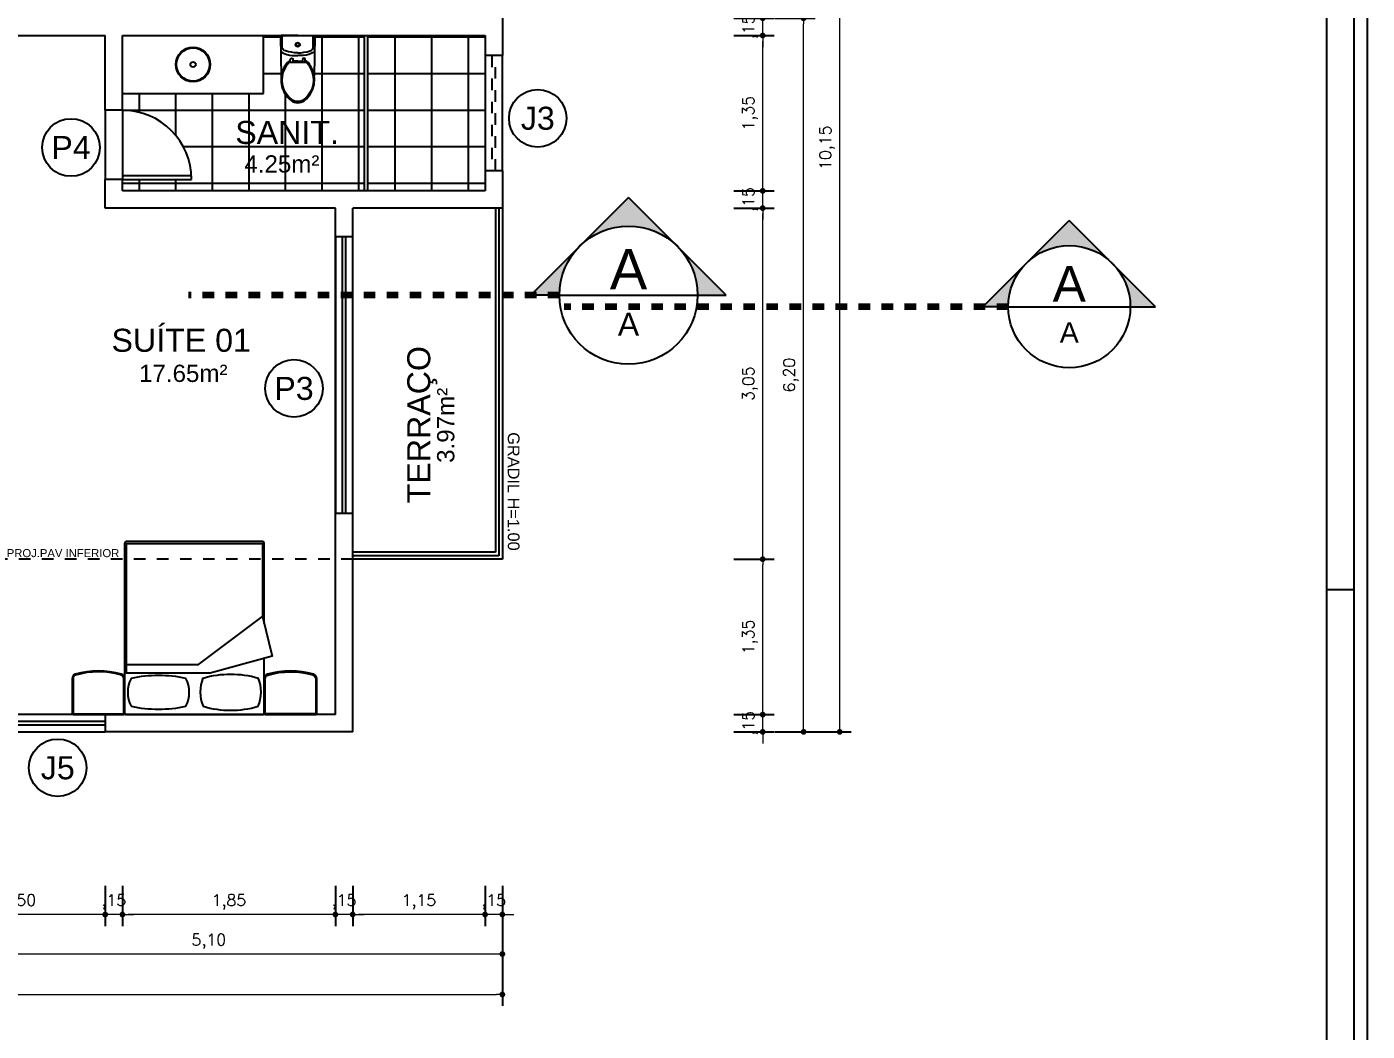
# Model space of a CAD drawing. Header units: metres. Extents: x 6 to 129, y -48 to 19.
# Drawn here: x 22.73 to 34.37, y -18.38 to -9.66 of the extents above; entities that cross this region are included whole.
import ezdxf
from ezdxf.enums import TextEntityAlignment as Align

# ---------------------------------------------------------------- set-up
doc = ezdxf.new("R2010")
doc.units = ezdxf.units.M
doc.header["$LTSCALE"] = 0.00025
for name, pattern in [('DIVIDE', [31.75, 12.7, -6.35, 0, -6.35, 0, -6.35]), ('DIVIDEX2', [63.5, 25.4, -12.7, 0, -12.7, 0, -12.7]), ('HIDDEN', [9.525, 6.35, -3.175])]:
    doc.linetypes.add(name, pattern=pattern)
doc.layers.add('0_MRG_AUX', color=7, linetype='Continuous', true_color=0xecbcd1)
for name, color, linetype in [('ARQ_ALV CT', 5, 'Continuous'), ('ARQ_ALV VS', 2, 'Continuous'), ('ARQ_ESQ CT', 30, 'Continuous'), ('ARQ_MOB 01', 1, 'Continuous'), ('ARQ_PISO', 1, 'Continuous'), ('ARQ_PROJ INF', 1, 'HIDDEN'), ('ARQ_PROJ SUP', 1, 'DIVIDE'), ('ARQ_SAN 01', 1, 'Continuous'), ('ARQ_SAN 02', 2, 'Continuous'), ('ARQ_SIMB 01', 1, 'Continuous'), ('ARQ_TXT 02', 2, 'Continuous'), ('MRG_EXTERNA', 1, 'Continuous'), ('MRG_INTERNA', 2, 'Continuous'), ('SIMB_01', 1, 'Continuous'), ('SIMB_02', 2, 'Continuous'), ('SIMB_PREENCHIMENTO', 253, 'Continuous'), ('SIMB_TXT', 1, 'Continuous')]:
    doc.layers.add(name, color=color, linetype=linetype)
doc.layers.add('ARQ_COTA_AZUL', color=5, linetype='Continuous', lineweight=20, true_color=0x0000ff)
doc.layers.add('SIMB_LCT', color=252, linetype='DIVIDEX2', lineweight=100)
doc.styles.add('Annot_2.0mm', font='arial.ttf', dxfattribs={"height": 2})
doc.styles.add('ROMANS', font='romans')
doc.styles.add('SIMB', font='arial.ttf')
doc.dimstyles.new('FF-01', dxfattribs={"dimscale": 100, "dimtxt": 0.002, "dimasz": 0.001, "dimexe": 0.002, "dimexo": 0.002, "dimgap": 0.001, "dimtad": 1, "dimzin": 4, "dimtxsty": 'ROMANS', "dimblk": 'DOT', "dimcen": 0.002, "dimclrd": 256, "dimclre": 256, "dimclrt": 1, "dimadec": 0, "dimazin": 0, "dimtfac": 0.09, "dimtix": 1, "dimtmove": 2, "dimatfit": 0, "dimldrblk": 'DOT', "dimfxl": 0.005, "dimfxlon": 1, "dimtolj": 1, "dimtzin": 4, "dimlwd": -1, "dimarcsym": 0})

# ---------------------------------------------------------------- blocks, each defined once
blk = doc.blocks.new('COD_ESQ')
at = {"layer": 'SIMB_02'}
blk.add_circle((0, 0), 2.5, dxfattribs=at)
at = {"layer": 'SIMB_TXT', "style": 'SIMB'}
blk.add_attdef('CDESQ', text='', height=2, dxfattribs=at).set_placement((0, 0), align=Align.MIDDLE_CENTER)
blk = doc.blocks.new('FORMATO_A0mmD')
at = {"layer": '0_MRG_AUX'}
blk.add_lwpolyline([(0.01, 851), (0.01, -0.01), (-1199, -0.01), (-1199, 851)], close=True, dxfattribs=at)
at = {"layer": 'MRG_EXTERNA'}
blk.add_lwpolyline([(-5, 846), (-5, 5), (-1194, 5), (-1194, 846)], close=True, dxfattribs=at)
at = {"layer": 'MRG_INTERNA'}
for p, q in [((-15, 15), (-15, 836)), ((-5, 302), (-15, 302))]:
    blk.add_line(p, q, dxfattribs=at)
blk = doc.blocks.new('_Dot')
at = {"color": 0, "linetype": 'ByBlock', "lineweight": -2}
blk.add_line((-0.5, 0), (-1, 0), dxfattribs=at)
at = {"color": 0, "linetype": 'ByBlock', "const_width": 0.5}
blk.add_lwpolyline([(-0.25, 0, 1), (0.25, 0, 1)], format="xyb", close=True, dxfattribs=at)
blk = doc.blocks.new('*D117')
at = {"layer": 'ARQ_COTA_AZUL', "lineweight": -2, "transparency": 16777216}
for p, q in [((12.759, -17.815), (12.759, -18.165)), ((26.859, -17.815), (26.859, -18.165))]:
    blk.add_line(p, q, dxfattribs=at)
at = {"layer": 'ARQ_COTA_AZUL', "transparency": 16777216}
blk.add_line((12.809, -18.065), (26.809, -18.065), dxfattribs=at)
at = {"layer": 'ARQ_COTA_AZUL', "transparency": 16777216, "xscale": 0.05, "yscale": 0.05, "zscale": 0.05, "rotation": 180}
blk.add_blockref('_Dot', (12.759, -18.065), dxfattribs=at)
at = {"layer": 'ARQ_COTA_AZUL', "transparency": 16777216, "xscale": 0.05, "yscale": 0.05, "zscale": 0.05}
blk.add_blockref('_Dot', (26.859, -18.065), dxfattribs=at)
at = {"layer": 'ARQ_COTA_AZUL', "color": 1, "transparency": 16777216, "insert": (19.809, -17.955), "char_height": 0.1, "attachment_point": 5, "style": 'ROMANS'}
blk.add_mtext('\\A1;14,10', dxfattribs=at)
blk = doc.blocks.new('*D118')
at = {"layer": 'ARQ_COTA_AZUL', "lineweight": -2, "transparency": 16777216}
for p, q in [((21.759, -17.464), (21.759, -17.814)), ((26.859, -17.464), (26.859, -17.814))]:
    blk.add_line(p, q, dxfattribs=at)
at = {"layer": 'ARQ_COTA_AZUL', "transparency": 16777216}
blk.add_line((26.809, -17.714), (21.809, -17.714), dxfattribs=at)
at = {"layer": 'ARQ_COTA_AZUL', "transparency": 16777216, "xscale": 0.05, "yscale": 0.05, "zscale": 0.05, "rotation": 180}
blk.add_blockref('_Dot', (21.759, -17.714), dxfattribs=at)
at = {"layer": 'ARQ_COTA_AZUL', "transparency": 16777216, "xscale": 0.05, "yscale": 0.05, "zscale": 0.05}
blk.add_blockref('_Dot', (26.859, -17.714), dxfattribs=at)
at = {"layer": 'ARQ_COTA_AZUL', "color": 1, "transparency": 16777216, "insert": (24.309, -17.605), "char_height": 0.1, "attachment_point": 5, "style": 'ROMANS'}
blk.add_mtext('\\A1;5,10', dxfattribs=at)
blk = doc.blocks.new('*D122')
at = {"layer": 'ARQ_COTA_AZUL', "lineweight": -2, "transparency": 16777216}
for p, q in [((26.709, -17.121), (26.709, -17.471)), ((26.859, -17.121), (26.859, -17.471))]:
    blk.add_line(p, q, dxfattribs=at)
at = {"layer": 'ARQ_COTA_AZUL', "transparency": 16777216}
for p, q in [((26.659, -17.371), (26.609, -17.371)), ((26.859, -17.371), (26.709, -17.371)), ((26.909, -17.371), (26.959, -17.371))]:
    blk.add_line(p, q, dxfattribs=at)
at = {"layer": 'ARQ_COTA_AZUL', "transparency": 16777216, "xscale": 0.05, "yscale": 0.05, "zscale": 0.05}
blk.add_blockref('_Dot', (26.709, -17.371), dxfattribs=at)
at = {"layer": 'ARQ_COTA_AZUL', "transparency": 16777216, "xscale": 0.05, "yscale": 0.05, "zscale": 0.05, "rotation": 180}
blk.add_blockref('_Dot', (26.859, -17.371), dxfattribs=at)
at = {"layer": 'ARQ_COTA_AZUL', "color": 1, "transparency": 16777216, "insert": (26.784, -17.261), "char_height": 0.1, "attachment_point": 5, "style": 'ROMANS'}
blk.add_mtext('\\A1;,15', dxfattribs=at)
blk = doc.blocks.new('*D123')
at = {"layer": 'ARQ_COTA_AZUL', "lineweight": -2, "transparency": 16777216}
for p, q in [((25.559, -17.121), (25.559, -17.471)), ((26.709, -17.121), (26.709, -17.471))]:
    blk.add_line(p, q, dxfattribs=at)
at = {"layer": 'ARQ_COTA_AZUL', "transparency": 16777216}
blk.add_line((26.659, -17.371), (25.609, -17.371), dxfattribs=at)
at = {"layer": 'ARQ_COTA_AZUL', "transparency": 16777216, "xscale": 0.05, "yscale": 0.05, "zscale": 0.05, "rotation": 180}
blk.add_blockref('_Dot', (25.559, -17.371), dxfattribs=at)
at = {"layer": 'ARQ_COTA_AZUL', "transparency": 16777216, "xscale": 0.05, "yscale": 0.05, "zscale": 0.05}
blk.add_blockref('_Dot', (26.709, -17.371), dxfattribs=at)
at = {"layer": 'ARQ_COTA_AZUL', "color": 1, "transparency": 16777216, "insert": (26.134, -17.261), "char_height": 0.1, "attachment_point": 5, "style": 'ROMANS'}
blk.add_mtext('\\A1;1,15', dxfattribs=at)
blk = doc.blocks.new('*D124')
at = {"layer": 'ARQ_COTA_AZUL', "lineweight": -2, "transparency": 16777216}
for p, q in [((25.409, -17.121), (25.409, -17.471)), ((25.559, -17.121), (25.559, -17.471))]:
    blk.add_line(p, q, dxfattribs=at)
at = {"layer": 'ARQ_COTA_AZUL', "transparency": 16777216}
for p, q in [((25.359, -17.371), (25.309, -17.371)), ((25.559, -17.371), (25.409, -17.371)), ((25.609, -17.371), (25.659, -17.371))]:
    blk.add_line(p, q, dxfattribs=at)
at = {"layer": 'ARQ_COTA_AZUL', "transparency": 16777216, "xscale": 0.05, "yscale": 0.05, "zscale": 0.05}
blk.add_blockref('_Dot', (25.409, -17.371), dxfattribs=at)
at = {"layer": 'ARQ_COTA_AZUL', "transparency": 16777216, "xscale": 0.05, "yscale": 0.05, "zscale": 0.05, "rotation": 180}
blk.add_blockref('_Dot', (25.559, -17.371), dxfattribs=at)
at = {"layer": 'ARQ_COTA_AZUL', "color": 1, "transparency": 16777216, "insert": (25.484, -17.261), "char_height": 0.1, "attachment_point": 5, "style": 'ROMANS'}
blk.add_mtext('\\A1;,15', dxfattribs=at)
blk = doc.blocks.new('*D125')
at = {"layer": 'ARQ_COTA_AZUL', "lineweight": -2, "transparency": 16777216}
for p, q in [((23.559, -17.121), (23.559, -17.471)), ((25.409, -17.121), (25.409, -17.471))]:
    blk.add_line(p, q, dxfattribs=at)
at = {"layer": 'ARQ_COTA_AZUL', "transparency": 16777216}
blk.add_line((25.359, -17.371), (23.609, -17.371), dxfattribs=at)
at = {"layer": 'ARQ_COTA_AZUL', "transparency": 16777216, "xscale": 0.05, "yscale": 0.05, "zscale": 0.05, "rotation": 180}
blk.add_blockref('_Dot', (23.559, -17.371), dxfattribs=at)
at = {"layer": 'ARQ_COTA_AZUL', "transparency": 16777216, "xscale": 0.05, "yscale": 0.05, "zscale": 0.05}
blk.add_blockref('_Dot', (25.409, -17.371), dxfattribs=at)
at = {"layer": 'ARQ_COTA_AZUL', "color": 1, "transparency": 16777216, "insert": (24.484, -17.261), "char_height": 0.1, "attachment_point": 5, "style": 'ROMANS'}
blk.add_mtext('\\A1;1,85', dxfattribs=at)
blk = doc.blocks.new('*D126')
at = {"layer": 'ARQ_COTA_AZUL', "lineweight": -2, "transparency": 16777216}
for p, q in [((23.409, -17.121), (23.409, -17.471)), ((23.559, -17.121), (23.559, -17.471))]:
    blk.add_line(p, q, dxfattribs=at)
at = {"layer": 'ARQ_COTA_AZUL', "transparency": 16777216}
for p, q in [((23.359, -17.371), (23.309, -17.371)), ((23.559, -17.371), (23.409, -17.371)), ((23.609, -17.371), (23.659, -17.371))]:
    blk.add_line(p, q, dxfattribs=at)
at = {"layer": 'ARQ_COTA_AZUL', "transparency": 16777216, "xscale": 0.05, "yscale": 0.05, "zscale": 0.05}
blk.add_blockref('_Dot', (23.409, -17.371), dxfattribs=at)
at = {"layer": 'ARQ_COTA_AZUL', "transparency": 16777216, "xscale": 0.05, "yscale": 0.05, "zscale": 0.05, "rotation": 180}
blk.add_blockref('_Dot', (23.559, -17.371), dxfattribs=at)
at = {"layer": 'ARQ_COTA_AZUL', "color": 1, "transparency": 16777216, "insert": (23.484, -17.261), "char_height": 0.1, "attachment_point": 5, "style": 'ROMANS'}
blk.add_mtext('\\A1;,15', dxfattribs=at)
blk = doc.blocks.new('*D127')
at = {"layer": 'ARQ_COTA_AZUL', "lineweight": -2, "transparency": 16777216}
for p, q in [((21.909, -17.121), (21.909, -17.471)), ((23.409, -17.121), (23.409, -17.471))]:
    blk.add_line(p, q, dxfattribs=at)
at = {"layer": 'ARQ_COTA_AZUL', "transparency": 16777216}
blk.add_line((23.359, -17.371), (21.959, -17.371), dxfattribs=at)
at = {"layer": 'ARQ_COTA_AZUL', "transparency": 16777216, "xscale": 0.05, "yscale": 0.05, "zscale": 0.05, "rotation": 180}
blk.add_blockref('_Dot', (21.909, -17.371), dxfattribs=at)
at = {"layer": 'ARQ_COTA_AZUL', "transparency": 16777216, "xscale": 0.05, "yscale": 0.05, "zscale": 0.05}
blk.add_blockref('_Dot', (23.409, -17.371), dxfattribs=at)
at = {"layer": 'ARQ_COTA_AZUL', "color": 1, "transparency": 16777216, "insert": (22.659, -17.261), "char_height": 0.1, "attachment_point": 5, "style": 'ROMANS'}
blk.add_mtext('\\A1;1,50', dxfattribs=at)
blk = doc.blocks.new('*D134')
at = {"layer": 'ARQ_COTA_AZUL', "lineweight": -2, "transparency": 16777216}
for p, q in [((29.54, -5.634), (29.89, -5.634)), ((29.54, -15.784), (29.89, -15.784))]:
    blk.add_line(p, q, dxfattribs=at)
at = {"layer": 'ARQ_COTA_AZUL', "transparency": 16777216}
blk.add_line((29.79, -15.734), (29.79, -5.684), dxfattribs=at)
at = {"layer": 'ARQ_COTA_AZUL', "transparency": 16777216, "xscale": 0.05, "yscale": 0.05, "zscale": 0.05}
for p, rotation in [((29.79, -5.634), 90), ((29.79, -15.784), 270)]:
    blk.add_blockref('_Dot', p, dxfattribs=dict(at, rotation=rotation))
at = {"layer": 'ARQ_COTA_AZUL', "color": 1, "transparency": 16777216, "insert": (29.68, -10.709), "char_height": 0.1, "attachment_point": 5, "rotation": 90, "style": 'ROMANS'}
blk.add_mtext('\\A1;10,15', dxfattribs=at)
blk = doc.blocks.new('*D135')
at = {"layer": 'ARQ_COTA_AZUL', "lineweight": -2, "transparency": 16777216}
for p, q in [((29.226, -9.584), (29.576, -9.584)), ((29.226, -15.784), (29.576, -15.784))]:
    blk.add_line(p, q, dxfattribs=at)
at = {"layer": 'ARQ_COTA_AZUL', "transparency": 16777216}
blk.add_line((29.476, -15.734), (29.476, -9.634), dxfattribs=at)
at = {"layer": 'ARQ_COTA_AZUL', "transparency": 16777216, "xscale": 0.05, "yscale": 0.05, "zscale": 0.05}
for p, rotation in [((29.476, -9.584), 90), ((29.476, -15.784), 270)]:
    blk.add_blockref('_Dot', p, dxfattribs=dict(at, rotation=rotation))
at = {"layer": 'ARQ_COTA_AZUL', "color": 1, "transparency": 16777216, "insert": (29.366, -12.684), "char_height": 0.1, "attachment_point": 5, "rotation": 90, "style": 'ROMANS'}
blk.add_mtext('\\A1;6,20', dxfattribs=at)
blk = doc.blocks.new('*D137')
at = {"layer": 'ARQ_COTA_AZUL', "transparency": 16777216}
for p, q in [((29.121, -15.584), (29.121, -15.534)), ((29.121, -15.784), (29.121, -15.634)), ((29.121, -15.834), (29.121, -15.884))]:
    blk.add_line(p, q, dxfattribs=at)
at = {"layer": 'ARQ_COTA_AZUL', "lineweight": -2, "transparency": 16777216}
for p, q in [((28.871, -15.634), (29.221, -15.634)), ((28.871, -15.784), (29.221, -15.784))]:
    blk.add_line(p, q, dxfattribs=at)
at = {"layer": 'ARQ_COTA_AZUL', "transparency": 16777216, "xscale": 0.05, "yscale": 0.05, "zscale": 0.05}
for p, rotation in [((29.121, -15.634), 270), ((29.121, -15.784), 90)]:
    blk.add_blockref('_Dot', p, dxfattribs=dict(at, rotation=rotation))
at = {"layer": 'ARQ_COTA_AZUL', "color": 1, "transparency": 16777216, "insert": (29.011, -15.709), "char_height": 0.1, "attachment_point": 5, "rotation": 90, "style": 'ROMANS'}
blk.add_mtext('\\A1;,15', dxfattribs=at)
blk = doc.blocks.new('*D138')
at = {"layer": 'ARQ_COTA_AZUL', "lineweight": -2, "transparency": 16777216}
for p, q in [((28.871, -14.284), (29.221, -14.284)), ((28.871, -15.634), (29.221, -15.634))]:
    blk.add_line(p, q, dxfattribs=at)
at = {"layer": 'ARQ_COTA_AZUL', "transparency": 16777216}
blk.add_line((29.121, -15.584), (29.121, -14.334), dxfattribs=at)
at = {"layer": 'ARQ_COTA_AZUL', "transparency": 16777216, "xscale": 0.05, "yscale": 0.05, "zscale": 0.05}
for p, rotation in [((29.121, -14.284), 90), ((29.121, -15.634), 270)]:
    blk.add_blockref('_Dot', p, dxfattribs=dict(at, rotation=rotation))
at = {"layer": 'ARQ_COTA_AZUL', "color": 1, "transparency": 16777216, "insert": (29.011, -14.959), "char_height": 0.1, "attachment_point": 5, "rotation": 90, "style": 'ROMANS'}
blk.add_mtext('\\A1;1,35', dxfattribs=at)
blk = doc.blocks.new('*D139')
at = {"layer": 'ARQ_COTA_AZUL', "lineweight": -2, "transparency": 16777216}
for p, q in [((28.871, -11.234), (29.221, -11.234)), ((28.871, -14.284), (29.221, -14.284))]:
    blk.add_line(p, q, dxfattribs=at)
at = {"layer": 'ARQ_COTA_AZUL', "transparency": 16777216}
blk.add_line((29.121, -14.234), (29.121, -11.284), dxfattribs=at)
at = {"layer": 'ARQ_COTA_AZUL', "transparency": 16777216, "xscale": 0.05, "yscale": 0.05, "zscale": 0.05}
for p, rotation in [((29.121, -11.234), 90), ((29.121, -14.284), 270)]:
    blk.add_blockref('_Dot', p, dxfattribs=dict(at, rotation=rotation))
at = {"layer": 'ARQ_COTA_AZUL', "color": 1, "transparency": 16777216, "insert": (29.011, -12.759), "char_height": 0.1, "attachment_point": 5, "rotation": 90, "style": 'ROMANS'}
blk.add_mtext('\\A1;3,05', dxfattribs=at)
blk = doc.blocks.new('*D140')
at = {"layer": 'ARQ_COTA_AZUL', "transparency": 16777216}
for p, q in [((29.121, -11.034), (29.121, -10.984)), ((29.121, -11.234), (29.121, -11.084)), ((29.121, -11.284), (29.121, -11.334))]:
    blk.add_line(p, q, dxfattribs=at)
at = {"layer": 'ARQ_COTA_AZUL', "lineweight": -2, "transparency": 16777216}
for p, q in [((28.871, -11.084), (29.221, -11.084)), ((28.871, -11.234), (29.221, -11.234))]:
    blk.add_line(p, q, dxfattribs=at)
at = {"layer": 'ARQ_COTA_AZUL', "transparency": 16777216, "xscale": 0.05, "yscale": 0.05, "zscale": 0.05}
for p, rotation in [((29.121, -11.084), 270), ((29.121, -11.234), 90)]:
    blk.add_blockref('_Dot', p, dxfattribs=dict(at, rotation=rotation))
at = {"layer": 'ARQ_COTA_AZUL', "color": 1, "transparency": 16777216, "insert": (29.011, -11.159), "char_height": 0.1, "attachment_point": 5, "rotation": 90, "style": 'ROMANS'}
blk.add_mtext('\\A1;,15', dxfattribs=at)
blk = doc.blocks.new('*D141')
at = {"layer": 'ARQ_COTA_AZUL', "lineweight": -2, "transparency": 16777216}
for p, q in [((28.871, -9.734), (29.221, -9.734)), ((28.871, -11.084), (29.221, -11.084))]:
    blk.add_line(p, q, dxfattribs=at)
at = {"layer": 'ARQ_COTA_AZUL', "transparency": 16777216}
blk.add_line((29.121, -11.034), (29.121, -9.784), dxfattribs=at)
at = {"layer": 'ARQ_COTA_AZUL', "transparency": 16777216, "xscale": 0.05, "yscale": 0.05, "zscale": 0.05}
for p, rotation in [((29.121, -9.734), 90), ((29.121, -11.084), 270)]:
    blk.add_blockref('_Dot', p, dxfattribs=dict(at, rotation=rotation))
at = {"layer": 'ARQ_COTA_AZUL', "color": 1, "transparency": 16777216, "insert": (29.011, -10.409), "char_height": 0.1, "attachment_point": 5, "rotation": 90, "style": 'ROMANS'}
blk.add_mtext('\\A1;1,35', dxfattribs=at)
blk = doc.blocks.new('*D142')
at = {"layer": 'ARQ_COTA_AZUL', "transparency": 16777216}
for p, q in [((29.121, -9.534), (29.121, -9.484)), ((29.121, -9.734), (29.121, -9.584)), ((29.121, -9.784), (29.121, -9.834))]:
    blk.add_line(p, q, dxfattribs=at)
at = {"layer": 'ARQ_COTA_AZUL', "lineweight": -2, "transparency": 16777216}
for p, q in [((28.871, -9.584), (29.221, -9.584)), ((28.871, -9.734), (29.221, -9.734))]:
    blk.add_line(p, q, dxfattribs=at)
at = {"layer": 'ARQ_COTA_AZUL', "transparency": 16777216, "xscale": 0.05, "yscale": 0.05, "zscale": 0.05}
for p, rotation in [((29.121, -9.584), 270), ((29.121, -9.734), 90)]:
    blk.add_blockref('_Dot', p, dxfattribs=dict(at, rotation=rotation))
at = {"layer": 'ARQ_COTA_AZUL', "color": 1, "transparency": 16777216, "insert": (29.011, -9.659), "char_height": 0.1, "attachment_point": 5, "rotation": 90, "style": 'ROMANS'}
blk.add_mtext('\\A1;,15', dxfattribs=at)
blk = doc.blocks.new('*D150')
at = {"layer": 'ARQ_COTA_AZUL', "lineweight": -2, "transparency": 16777216}
for p, q in [((26.709, -4.364), (26.709, -4.014)), ((26.859, -4.364), (26.859, -4.014))]:
    blk.add_line(p, q, dxfattribs=at)
at = {"layer": 'ARQ_COTA_AZUL', "transparency": 16777216}
for p, q in [((26.659, -4.114), (26.609, -4.114)), ((26.859, -4.114), (26.709, -4.114)), ((26.909, -4.114), (26.959, -4.114))]:
    blk.add_line(p, q, dxfattribs=at)
at = {"layer": 'ARQ_COTA_AZUL', "transparency": 16777216, "xscale": 0.05, "yscale": 0.05, "zscale": 0.05}
blk.add_blockref('_Dot', (26.709, -4.114), dxfattribs=at)
at = {"layer": 'ARQ_COTA_AZUL', "transparency": 16777216, "xscale": 0.05, "yscale": 0.05, "zscale": 0.05, "rotation": 180}
blk.add_blockref('_Dot', (26.859, -4.114), dxfattribs=at)
at = {"layer": 'ARQ_COTA_AZUL', "color": 1, "transparency": 16777216, "insert": (26.784, -4.005), "char_height": 0.1, "attachment_point": 5, "style": 'ROMANS'}
blk.add_mtext('\\A1;,15', dxfattribs=at)
blk = doc.blocks.new('*D151')
at = {"layer": 'ARQ_COTA_AZUL', "lineweight": -2, "transparency": 16777216}
for p, q in [((25.559, -4.364), (25.559, -4.014)), ((26.709, -4.364), (26.709, -4.014))]:
    blk.add_line(p, q, dxfattribs=at)
at = {"layer": 'ARQ_COTA_AZUL', "transparency": 16777216}
blk.add_line((26.659, -4.114), (25.609, -4.114), dxfattribs=at)
at = {"layer": 'ARQ_COTA_AZUL', "transparency": 16777216, "xscale": 0.05, "yscale": 0.05, "zscale": 0.05, "rotation": 180}
blk.add_blockref('_Dot', (25.559, -4.114), dxfattribs=at)
at = {"layer": 'ARQ_COTA_AZUL', "transparency": 16777216, "xscale": 0.05, "yscale": 0.05, "zscale": 0.05}
blk.add_blockref('_Dot', (26.709, -4.114), dxfattribs=at)
at = {"layer": 'ARQ_COTA_AZUL', "color": 1, "transparency": 16777216, "insert": (26.134, -4.005), "char_height": 0.1, "attachment_point": 5, "style": 'ROMANS'}
blk.add_mtext('\\A1;1,15', dxfattribs=at)
blk = doc.blocks.new('*U60')
at = {"layer": 'SIMB_PREENCHIMENTO', "transparency": 33554587}
h = blk.add_hatch(color=256, dxfattribs=at)
h.dxf.hatch_style = 1
h.paths.add_polyline_path([(0, 8.48), (-4.15, 4.33, -0.401827), (4.15, 4.33)])
h = blk.add_hatch(color=256, dxfattribs=at)
h.dxf.hatch_style = 1
h.paths.add_polyline_path([(-4.33, 4.15), (-8.48, 0), (-6, 0, -0.193399)])
h = blk.add_hatch(color=256, dxfattribs=at)
h.dxf.hatch_style = 1
h.paths.add_polyline_path([(4.33, 4.15, -0.193399), (6, 0), (8.48, 0)])
at = {"layer": 'SIMB_01'}
for p, q in [((-8.48, 0), (0, 8.48)), ((8.48, 0), (0, 8.48)), ((-6, 0), (-8.48, 0)), ((-6, 0), (6, 0)), ((6, 0), (8.48, 0))]:
    blk.add_line(p, q, dxfattribs=at)
blk.add_circle((0, 0), 6, dxfattribs=at)
at = {"layer": 'SIMB_LCT'}
blk.add_line((-6, 0), (-38.21, 0), dxfattribs=at)
at = {"layer": 'SIMB_TXT', "style": 'SIMB'}
for tag, height, p in [('000', 3.5, (0, 2.25)), ('999', 2, (0, -2.53))]:
    blk.add_attdef(tag, text='', height=height, dxfattribs=at).set_placement(p, align=Align.MIDDLE_CENTER)
blk = doc.blocks.new('*U179')
at = {"layer": 'SIMB_PREENCHIMENTO', "transparency": 33554587}
h = blk.add_hatch(color=256, dxfattribs=at)
h.dxf.hatch_style = 1
h.paths.add_polyline_path([(0, 8.48), (-4.15, 4.33, -0.401827), (4.15, 4.33)])
h = blk.add_hatch(color=256, dxfattribs=at)
h.dxf.hatch_style = 1
h.paths.add_polyline_path([(-4.33, 4.15), (-8.48, 0), (-6, 0, -0.193399)])
h = blk.add_hatch(color=256, dxfattribs=at)
h.dxf.hatch_style = 1
h.paths.add_polyline_path([(4.33, 4.15, -0.193399), (6, 0), (8.48, 0)])
at = {"layer": 'SIMB_01'}
for p, q in [((-8.48, 0), (0, 8.48)), ((8.48, 0), (0, 8.48)), ((-6, 0), (-8.48, 0)), ((-6, 0), (6, 0)), ((6, 0), (8.48, 0))]:
    blk.add_line(p, q, dxfattribs=at)
blk.add_circle((0, 0), 6, dxfattribs=at)
at = {"layer": 'SIMB_LCT'}
blk.add_line((-6, 0), (-49.63, 0), dxfattribs=at)
at = {"layer": 'SIMB_TXT', "style": 'SIMB'}
for tag, height, p in [('000', 3.5, (0, 2.25)), ('999', 2, (0, -2.53))]:
    blk.add_attdef(tag, text='', height=height, dxfattribs=at).set_placement(p, align=Align.MIDDLE_CENTER)

msp = doc.modelspace()

# ---------------------------------------------------------------- hatches: boundary and pattern name
at = {"layer": 'SIMB_PREENCHIMENTO'}
h = msp.add_hatch(dxfattribs=at)
h.set_pattern_fill('NET', color=256, scale=0.1)
h.set_pattern_definition([(0, (-0.10623, -0.2223), (0, 0.3175), []), (90, (-0.10623, -0.2223), (-0.3175, 2e-17), [])])
h.paths.add_polyline_path([(25.659, -9.734), (25.223, -9.735, -0.393933), (25.231, -9.742), (25.224, -10.087, -0.161925), (25.199, -10.23, -0.105885), (25.14, -10.299, -0.167654), (25.082, -10.318, -0.167654), (25.024, -10.299, -0.105885), (24.965, -10.23, -0.161925), (24.939, -10.087), (24.933, -9.744, -0.446708), (24.941, -9.735), (24.784, -9.735), (24.784, -10.238), (23.559, -10.238), (23.559, -10.384, -0.399638), (24.158, -10.954), (24.159, -10.954), (24.159, -10.984), (23.559, -10.984), (23.559, -11.084), (25.659, -11.084)])
h.paths.add_polyline_path([(26.709, -9.909), (26.709, -9.734), (25.689, -9.734), (25.689, -11.084), (26.709, -11.084), (26.709, -10.909)])
h.paths.add_polyline_path([(24.578, -11.008), (25.305, -11.008), (25.305, -10.699), (24.578, -10.699)], flags=24)
h.paths.add_polyline_path([(24.476, -10.789), (25.476, -10.789), (25.476, -10.377), (24.476, -10.377)], flags=24)

# ---------------------------------------------------------------- linework, layer by layer
msp.add_line((24.159, -10.984), (24.159, -10.954))
at = {"layer": 'ARQ_ALV CT'}
for p, q in [((26.859, -9.584), (26.859, -9.909)), ((21.909, -9.734), (23.409, -9.734)), ((23.409, -10.384), (23.409, -9.734)), ((23.559, -9.734), (26.709, -9.734)), ((23.559, -10.384), (23.559, -9.734)), ((26.709, -9.734), (26.709, -9.909)), ((26.859, -9.909), (26.709, -9.909)), ((23.559, -10.384), (23.409, -10.384)), ((26.709, -10.909), (26.709, -11.084)), ((26.859, -10.909), (26.709, -10.909)), ((26.859, -10.909), (26.859, -14.284)), ((23.409, -11.234), (23.409, -10.984)), ((23.559, -10.984), (23.409, -10.984)), ((23.559, -11.084), (23.559, -10.984)), ((26.709, -11.084), (23.559, -11.084)), ((25.409, -11.234), (23.409, -11.234)), ((25.409, -15.634), (25.409, -11.234)), ((25.559, -15.784), (25.559, -11.234)), ((26.859, -11.234), (25.559, -11.234)), ((26.799, -11.234), (26.799, -14.224)), ((26.829, -11.234), (26.829, -14.254)), ((25.559, -11.484), (25.409, -11.484)), ((25.409, -13.884), (25.559, -13.884)), ((26.799, -14.224), (25.559, -14.224)), ((26.829, -14.254), (25.559, -14.254)), ((26.859, -14.284), (25.559, -14.284)), ((25.409, -15.634), (23.409, -15.634)), ((23.409, -15.634), (23.409, -15.784)), ((25.559, -15.784), (23.409, -15.784))]:
    msp.add_line(p, q, dxfattribs=at)
at = {"layer": 'ARQ_ALV VS'}
for p, q in [((26.709, -9.909), (26.709, -10.909)), ((26.859, -10.909), (26.859, -9.909)), ((23.409, -15.634), (22.559, -15.634)), ((22.559, -15.784), (23.409, -15.784))]:
    msp.add_line(p, q, dxfattribs=at)
at = {"layer": 'ARQ_ESQ CT'}
for p, q in [((25.659, -9.734), (25.659, -11.084)), ((25.689, -9.734), (25.689, -11.084)), ((24.159, -10.954), (23.559, -10.954)), ((23.559, -10.984), (24.159, -10.984)), ((25.469, -11.484), (25.469, -13.884)), ((25.499, -13.884), (25.499, -11.484)), ((23.409, -15.694), (22.559, -15.694)), ((22.559, -15.724), (23.409, -15.724))]:
    msp.add_line(p, q, dxfattribs=at)
at = {"layer": 'ARQ_MOB 01'}
for points in [[(24.791, -14.843), (24.791, -14.147, 0.414214), (24.776, -14.131), (23.593, -14.131, 0.414214), (23.578, -14.147), (23.578, -15.618, 0.414214), (23.593, -15.634), (24.776, -15.634, 0.414214), (24.791, -15.618), (24.791, -15.146)], [(24.258, -15.316, 0.197231), (24.259, -15.562, 0.143039), (24.738, -15.562, 0.197231), (24.739, -15.316)]]:
    msp.add_lwpolyline(points, format="xyb", dxfattribs=at)
msp.add_lwpolyline([(23.593, -15.198), (24.22, -15.198), (24.776, -14.781), (24.86, -15.127), (24.321, -15.274), (23.593, -15.274), (23.593, -14.147), (24.776, -14.147), (24.776, -14.781)], dxfattribs=at)
for points in [[(23.55, -15.283, 0.145898), (23.149, -15.283, 0.331679), (23.122, -15.32), (23.122, -15.618, 0.414214), (23.138, -15.634), (23.562, -15.634, 0.414214), (23.578, -15.618), (23.578, -15.32, 0.331679)], [(23.57, -15.618), (23.57, -15.325, 0.334069), (23.543, -15.289, 0.143701), (23.152, -15.291, 0.331679), (23.13, -15.32), (23.13, -15.618, 0.414214), (23.138, -15.626), (23.562, -15.626, 0.414214)], [(23.634, -15.562, 0.103551), (24.11, -15.562, 0.245029), (24.11, -15.319, 0.103551), (23.634, -15.319, 0.245029)], [(25.231, -15.634, 0.414214), (25.247, -15.618), (25.247, -15.32, 0.331679), (25.22, -15.283, 0.145898), (24.819, -15.283, 0.331679), (24.791, -15.32), (24.791, -15.618, 0.414214), (24.807, -15.634)], [(25.239, -15.618, -0.414214), (25.231, -15.626), (24.807, -15.626, -0.414214), (24.799, -15.618), (24.799, -15.32, -0.331679), (24.821, -15.291, -0.143701), (25.212, -15.289, -0.334069), (25.239, -15.325)]]:
    msp.add_lwpolyline(points, format="xyb", close=True, dxfattribs=at)
msp.add_arc((24.499, -16.14), 0.855, 73.7194, 106.2806, dxfattribs=at)
at = {"layer": 'ARQ_PISO'}
for p, q in [((23.409, -10.384), (23.409, -10.984)), ((23.559, -10.384), (23.559, -10.984)), ((25.409, -11.484), (25.409, -13.884)), ((25.559, -13.884), (25.559, -11.484))]:
    msp.add_line(p, q, dxfattribs=at)
at = {"layer": 'ARQ_PROJ INF'}
msp.add_line((25.559, -14.284), (21.759, -14.284), dxfattribs=at)
at = {"layer": 'ARQ_PROJ SUP'}
for p, q in [((26.769, -9.909), (26.769, -10.909)), ((26.799, -10.909), (26.799, -9.909))]:
    msp.add_line(p, q, dxfattribs=at)
at = {"layer": 'ARQ_SAN 01', "linetype": 'Continuous'}
for points in [[(25.082, -9.735), (24.941, -9.735, 0.393933), (24.933, -9.742), (24.939, -10.087)], [(25.082, -9.885, -0.061019), (24.975, -9.868, -0.311699), (24.947, -9.835), (24.946, -9.749, -0.276967), (24.954, -9.735, -4.555334)], [(25.082, -9.885, 0.061019), (25.189, -9.868, 0.311699), (25.216, -9.835), (25.217, -9.749, 0.276967), (25.209, -9.735, 4.555334)], [(25.082, -9.735), (25.223, -9.735, -0.393933), (25.231, -9.742), (25.224, -10.087)], [(24.935, -9.872, 0.113078), (24.986, -9.899, 0.075255), (25.082, -9.909, 0.075255)], [(25.229, -9.872, -0.113078), (25.177, -9.899, -0.075255), (25.082, -9.909, -0.075255)], [(25.017, -9.956), (25.006, -9.956, 0.164808), (24.939, -10.087, 0.164808)], [(25.017, -9.965), (25.017, -9.942, -1), (25.04, -9.942), (25.04, -9.965)], [(25.147, -9.965), (25.147, -9.942, 1), (25.124, -9.942), (25.124, -9.965)], [(25.224, -10.087, 0.164808), (25.158, -9.956), (25.147, -9.956)], [(24.939, -10.087, 0.161925), (24.965, -10.23, 0.105885), (25.024, -10.299, 0.167654), (25.082, -10.318, 0.167654), (25.14, -10.299, 0.105885), (25.199, -10.23, 0.161925), (25.224, -10.087, 0.161925)]]:
    msp.add_lwpolyline(points, format="xyb", dxfattribs=at)
msp.add_lwpolyline([(25.082, -10.308, -0.168066), (25.03, -10.291, -0.105885), (24.973, -10.225, -0.330988), (25.01, -9.965), (25.082, -9.965), (25.154, -9.965, -0.330988), (25.191, -10.225, -0.105885), (25.134, -10.291, -0.168066)], format="xyb", close=True, dxfattribs=at)
for points in [[(25.082, -9.956), (25.04, -9.956)], [(25.046, -9.956), (25.046, -9.965)], [(25.046, -9.956), (25.046, -9.965)], [(25.082, -9.956), (25.124, -9.956)], [(25.118, -9.956), (25.118, -9.965)], [(25.118, -9.956), (25.118, -9.965)]]:
    msp.add_lwpolyline(points, dxfattribs=at)
at = {"layer": 'ARQ_SAN 01'}
for radius in [0.0185, 0.0138]:
    msp.add_circle((25.082, -9.814), radius, dxfattribs=at)
at = {"layer": 'ARQ_SAN 02'}
for p, q in [((24.784, -10.238), (24.784, -9.734)), ((23.559, -10.238), (24.784, -10.238))]:
    msp.add_line(p, q, dxfattribs=at)
for radius in [0.15, 0.144, 0.023, 0.023, 0.023]:
    msp.add_circle((24.172, -9.986), radius, dxfattribs=at)
at = {"layer": 'ARQ_SIMB 01'}
msp.add_arc((23.559, -10.984), 0.6, 0, 90, dxfattribs=at)

# ---------------------------------------------------------------- block references
at = {"xscale": 0.02335887090018044, "yscale": 0.02335887090018044, "zscale": 0.02335887090018044}
msp.add_blockref('FORMATO_A0mmD', (34.372, -21.605), dxfattribs=at)
for name, p, xscale, yscale, zscale in [('*U60', (27.955, -11.99), 0.1, 0.1, 0.1), ('*U179', (31.784, -12.09), 0.08840904831343607, 0.08840904831343607, 0.08840904831343607)]:
    msp.add_blockref(name, p, dxfattribs=dict(xscale=xscale, yscale=yscale, zscale=zscale)).add_auto_attribs({'999': 'A', '000': 'A'})
at = {"layer": 'ARQ_SIMB 01', "xscale": 0.1, "yscale": 0.1, "zscale": 0.1}
for p, values in [((27.167, -10.453), {'CDESQ': 'J3'}), ((23.112, -10.707), {'CDESQ': 'P4'}), ((25.049, -12.8), {'CDESQ': 'P3'}), ((22.997, -16.096), {'CDESQ': 'J5'})]:
    msp.add_blockref('COD_ESQ', p, dxfattribs=at).add_auto_attribs(values)

# ---------------------------------------------------------------- texts
at = {"layer": 'ARQ_TXT 02', "attachment_point": 1, "style": 'Annot_2.0mm'}
for s, insert, char_height, width in [('SANIT.', (24.539, -10.476), 0.2, 0.0042), ('4.25m²', (24.618, -10.775), 0.15, 0.0042), ('SUÍTE 01', (23.464, -12.282), 0.2, 1.33262), ('17.65m²', (23.703, -12.594), 0.15, 0.0042), ('PROJ.PAV INFERIOR', (22.554, -14.196), 0.06997, 1.07914)]:
    msp.add_mtext(s, dxfattribs=dict(at, insert=insert, char_height=char_height, width=width))
for s, insert, char_height, width, rotation in [('TERRAÇO', (26.033, -13.798), 0.2, 0.0042, 90), ('3.97m²', (26.292, -13.447), 0.15, 0.0042, 90), ('GRADIL H=1.00', (27.008, -13.181), 0.10153, 1.03723, 270)]:
    msp.add_mtext(s, dxfattribs=dict(at, insert=insert, char_height=char_height, width=width, rotation=rotation))

# ---------------------------------------------------------------- dimensions: what is measured, and where the dimension line sits
at = {"layer": 'ARQ_COTA_AZUL'}
for base, p1, p2, picture, middle in [((25.559, -4.114), (26.709, -9.734), (25.559, -5.634), '*D151', (26.134, -4.005)), ((26.709, -4.114), (26.859, -9.584), (26.709, -9.734), '*D150', (26.784, -4.005)), ((21.909, -17.371), (23.409, -11.234), (21.909, -9.784), '*D127', (22.659, -17.261)), ((26.859, -18.065), (12.759, -10.334), (26.859, -14.284), '*D117', (19.809, -17.955)), ((26.709, -17.371), (26.859, -10.909), (26.709, -11.084), '*D122', (26.784, -17.261)), ((23.409, -17.371), (23.559, -11.084), (23.409, -11.234), '*D126', (23.484, -17.261)), ((23.559, -17.371), (25.409, -11.234), (23.559, -11.084), '*D125', (24.484, -17.261)), ((25.559, -17.371), (26.709, -11.084), (25.559, -11.234), '*D123', (26.134, -17.261)), ((25.409, -17.371), (25.559, -11.234), (25.409, -11.234), '*D124', (25.484, -17.261)), ((21.759, -17.714), (26.859, -14.284), (21.759, -14.284), '*D118', (24.309, -17.605))]:
    dim = msp.add_linear_dim(base=base, p1=p1, p2=p2, dimstyle='FF-01', dxfattribs=at)
    dim.commit()
    dim.dimension.update_dxf_attribs({"geometry": picture, "text_midpoint": middle})
for base, p1, p2, picture, middle in [((29.79, -5.634), (25.559, -15.784), (25.559, -5.634), '*D134', (29.68, -10.709)), ((29.121, -9.584), (26.709, -9.734), (26.859, -9.584), '*D142', (29.011, -9.659)), ((29.476, -9.584), (25.559, -15.784), (26.859, -9.584), '*D135', (29.366, -12.684)), ((29.121, -9.734), (26.709, -11.084), (26.709, -9.734), '*D141', (29.011, -10.409)), ((29.121, -11.084), (26.859, -11.234), (26.709, -11.084), '*D140', (29.011, -11.159)), ((29.121, -11.234), (26.859, -14.284), (26.859, -11.234), '*D139', (29.011, -12.759)), ((29.121, -14.284), (25.409, -15.634), (26.859, -14.284), '*D138', (29.011, -14.959)), ((29.121, -15.634), (25.559, -15.784), (25.409, -15.634), '*D137', (29.011, -15.709))]:
    dim = msp.add_linear_dim(base=base, p1=p1, p2=p2, angle=90, dimstyle='FF-01', dxfattribs=at)
    dim.commit()
    dim.dimension.update_dxf_attribs({"geometry": picture, "text_midpoint": middle})

doc.saveas('drawing.dxf')
